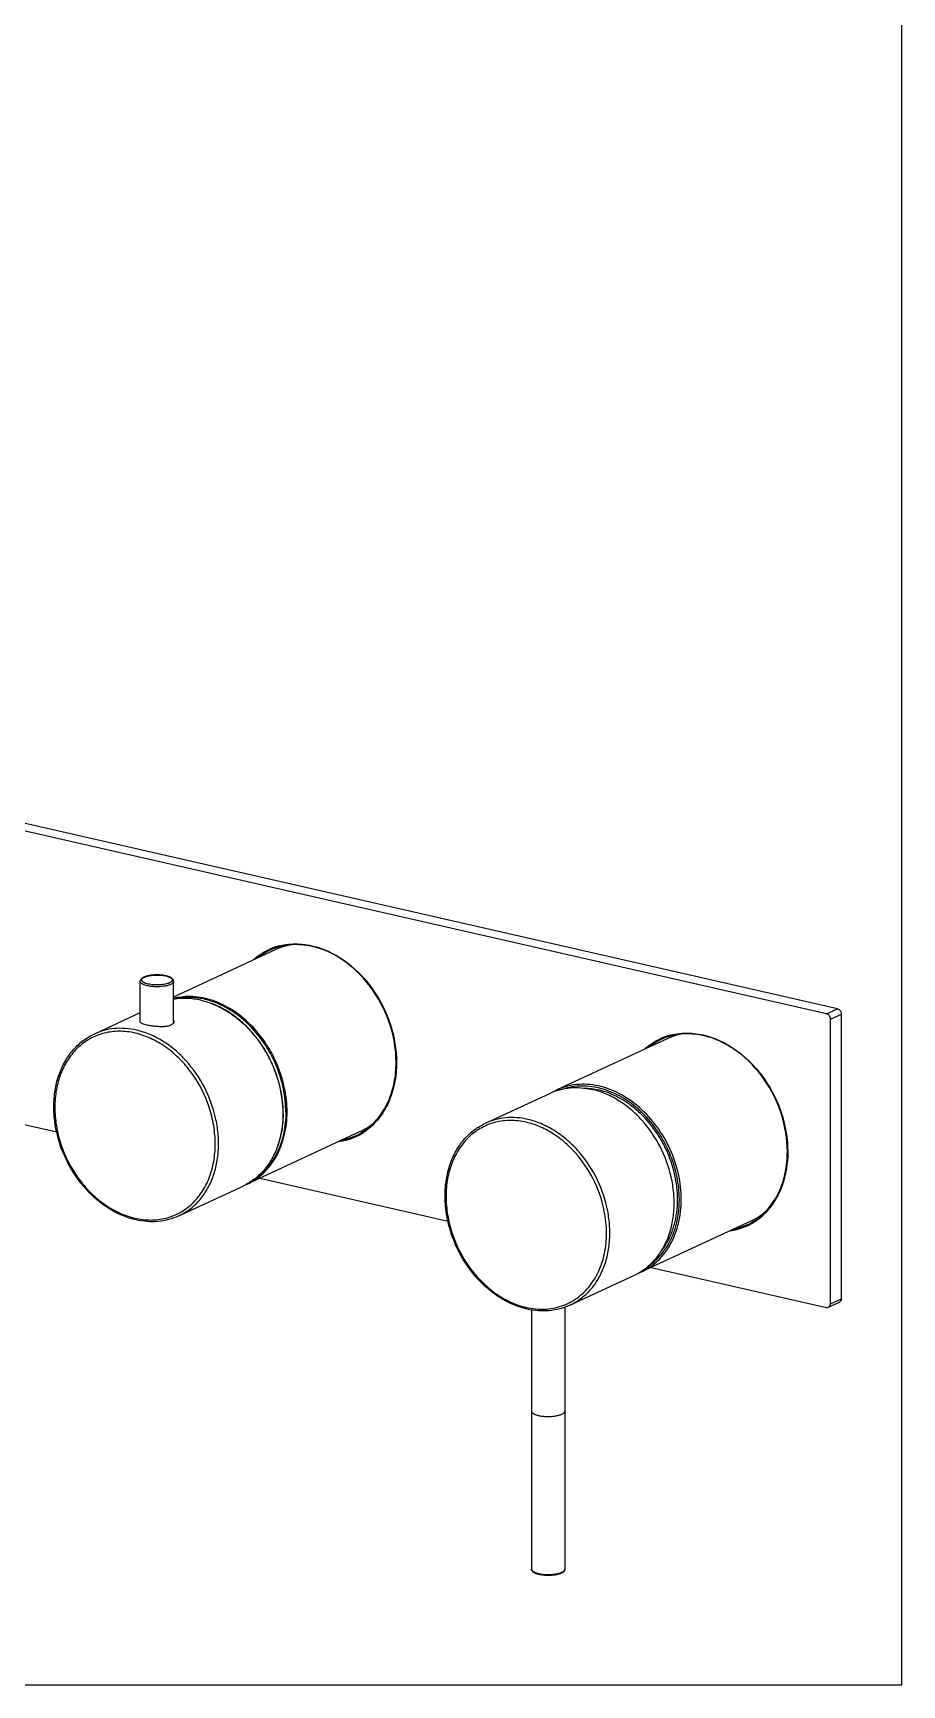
# Model space of a CAD drawing. Header units: millimetres. Extents: x 0 to 841, y 0 to 594.
# Drawn here: x 659.1 to 841, y 0 to 345.9 of the extents above; entities that cross this region are included whole.
import ezdxf

# ---------------------------------------------------------------- set-up
doc = ezdxf.new("R2010")
doc.units = ezdxf.units.MM
doc.header["$LTSCALE"] = 46.255
doc.layers.get('0').update_dxf_attribs({"linetype": 'CONTINUOUS'})
doc.layers.add('00_COMPONENTI', color=7, linetype='CONTINUOUS')

msp = doc.modelspace()

# ---------------------------------------------------------------- linework, layer by layer
at = {"color": 7, "linetype": 'Continuous'}
for p, q in [((841, 0), (841, 594)), ((0, 0), (841, 0))]:
    msp.add_line(p, q, dxfattribs=at)
at = {"layer": '00_COMPONENTI', "color": 7, "linetype": 'Continuous'}
for p, q in [((827.5, 141.57), (612.06, 190.69)), ((825.2, 140.51), (609.76, 189.62)), ((709.89, 153.96), (688.52, 144.03)), ((681.52, 138.76), (681.52, 147.32)), ((688.52, 138.71), (688.52, 147.32)), ((671.86, 136.28), (681.52, 140.77)), ((826.02, 79.81), (826.02, 139.37)), ((828.32, 80.87), (828.32, 140.44)), ((791.81, 135.29), (768.75, 124.57)), ((735.09, 130.31), (735.09, 130.35)), ((618.28, 126.22), (664.05, 115.78)), ((753.78, 117.61), (767.26, 123.87)), ((727.6, 115.88), (703.91, 104.86)), ((817.01, 111.63), (817.01, 111.68)), ((689.57, 98.2), (703.05, 104.46)), ((706.56, 106.09), (745.97, 97.11)), ((809.51, 97.2), (786.46, 86.48)), ((788.47, 87.42), (825.2, 79.05)), ((771.49, 79.52), (784.97, 85.79)), ((825.62, 79.09), (827.92, 80.15)), ((763.43, 78.56), (763.43, 24.26)), ((770.43, 79.14), (770.43, 24.26))]:
    msp.add_line(p, q, dxfattribs=at)
at = {"layer": '00_COMPONENTI', "color": 9, "linetype": 'Continuous'}
for p, q in [((825.2, 140.51), (827.5, 141.57)), ((826.02, 139.37), (828.32, 140.44)), ((826.02, 79.81), (828.32, 80.87))]:
    msp.add_line(p, q, dxfattribs=at)
for centre, radius, start, end in [((714.19, 141.85), 13.2, 126.5773, 127.3307), ((714.14, 141.91), 13.13, 124.5754, 126.5783), ((714.41, 142.17), 13, 116.6666, 127.3475), ((714.03, 142.07), 12.92, 114.9565, 124.5814), ((713.85, 142.15), 12.98, 112.6609, 114.3384), ((714.33, 142.32), 12.83, 116.2877, 116.6253), ((713.87, 142.11), 13.03, 108.6345, 112.6585), ((713.89, 142.03), 13.11, 105.4255, 108.6337), ((713.91, 141.97), 13.17, 104.3254, 105.4267), ((713.91, 141.95), 13.19, 104.0687, 104.3256), ((796.33, 123.49), 13, 116.6666, 127.3475), ((795.94, 123.4), 12.92, 114.9565, 124.5814), ((795.76, 123.48), 12.98, 112.6609, 114.3384), ((796.24, 123.64), 12.83, 116.2877, 116.6253), ((795.78, 123.43), 13.03, 108.6345, 112.6585), ((795.81, 123.35), 13.11, 105.4255, 108.6337), ((795.82, 123.3), 13.17, 104.3254, 105.4267), ((795.83, 123.27), 13.19, 104.0687, 104.3256), ((796.1, 123.17), 13.2, 126.5773, 127.3307), ((796.06, 123.23), 13.13, 124.5754, 126.5783), ((711.72, 130.3), 23.45, 0, 0.144), ((721.15, 126.77), 12.99, 281.7062, 294.8933), ((721.45, 127.15), 13.22, 281.7276, 282.4222), ((721.5, 126.93), 12.99, 282.4085, 293.2252), ((721.55, 126.8), 12.86, 293.2526, 294.0202), ((721.13, 126.49), 12.95, 295.4565, 297.131), ((721.11, 126.52), 12.99, 297.1353, 301.4885), ((721.04, 126.64), 13.12, 301.4887, 304.4204), ((720.99, 126.72), 13.22, 304.4186, 305.4997), ((793.64, 111.63), 23.45, 0, 0.144), ((802.96, 107.97), 13.12, 301.4887, 304.4204), ((802.9, 108.04), 13.22, 304.4186, 305.4997), ((802.64, 108.38), 13.65, 305.5751, 316.4877), ((803.07, 108.09), 12.99, 281.7062, 294.8933), ((803.36, 108.47), 13.22, 281.7276, 282.4222), ((803.41, 108.26), 12.99, 282.4085, 293.2252), ((803.46, 108.13), 12.86, 293.2526, 294.0202), ((803.04, 107.82), 12.95, 295.4565, 297.131), ((803.03, 107.85), 12.99, 297.1353, 301.4885), ((763.81, 24.26), 0.373, 180.0096, 186.2593)]:
    msp.add_arc(centre, radius, start, end, dxfattribs=at)
at = {"layer": '00_COMPONENTI', "color": 7, "linetype": 'Continuous'}
for centre, radius, start, end in [((714.4, 142.2), 12.97, 116.675, 128.7458), ((714.29, 142.41), 12.73, 115.8417, 116.6283), ((713.93, 142.28), 12.69, 114.1276, 114.9364), ((713.94, 142.26), 12.72, 113.2479, 114.1276), ((713.97, 142.18), 12.81, 109.0841, 113.2435), ((714.01, 142.06), 12.93, 105.958, 109.0847), ((715.04, 142.89), 12.21, 111.5408, 114.9291), ((715.09, 142.75), 12.36, 100.7081, 111.5291), ((713.8, 138.21), 16.83, 74.2023, 74.8359), ((690.02, 125.49), 18.35, 64.3039, 69.4731), ((689.76, 124.94), 18.96, 63.7667, 64.3183), ((796.32, 123.53), 12.97, 116.675, 128.7458), ((795.84, 123.61), 12.69, 114.1276, 114.9364), ((796.2, 123.73), 12.73, 115.8417, 116.6283), ((795.85, 123.59), 12.72, 113.2479, 114.1276), ((795.89, 123.51), 12.81, 109.0841, 113.2435), ((795.93, 123.39), 12.93, 105.958, 109.0847), ((796.95, 124.22), 12.21, 111.5408, 114.9291), ((797.01, 124.08), 12.36, 100.7081, 111.5291), ((795.72, 119.53), 16.83, 74.2023, 74.8359), ((774.11, 113.04), 12.72, 114.9381, 118.0395), ((692.51, 119.17), 18.88, 342.5856, 347.6327), ((691.9, 119.31), 19.5, 347.6184, 348.1774), ((721.51, 126.93), 12.99, 280.7038, 293.1927), ((721.6, 126.67), 12.72, 293.2479, 294.1276), ((721.26, 126.5), 12.71, 294.9367, 295.8417), ((721.25, 126.53), 12.73, 295.8417, 296.6283), ((721.22, 126.59), 12.81, 296.6323, 300.7643), ((722.45, 126.94), 12.2, 294.9315, 298.2755), ((721.16, 126.69), 12.92, 300.764, 303.9312), ((722.33, 127.15), 12.45, 298.3249, 309.5891), ((721.09, 126.79), 13.04, 303.9329, 307.5984), ((693.42, 118.9), 17.93, 340.4125, 342.544), ((697.74, 115.89), 12.6, 294.9368, 298.4173), ((698.55, 116.38), 12.7, 293.3725, 294.045), ((698.56, 116.37), 12.69, 294.045, 294.9364), ((803.13, 107.92), 12.81, 296.6323, 300.7643), ((804.37, 108.27), 12.2, 294.9315, 298.2755), ((803.07, 108.02), 12.92, 300.764, 303.9312), ((804.24, 108.48), 12.45, 298.3249, 309.5891), ((803.01, 108.12), 13.04, 303.9329, 307.5984), ((803.42, 108.26), 12.99, 280.7038, 293.1927), ((803.52, 108), 12.72, 293.2479, 294.1276), ((803.18, 107.83), 12.71, 294.9367, 295.8417), ((803.17, 107.85), 12.73, 295.8417, 296.6283), ((781.1, 98.01), 12.72, 291.7281, 294.9347)]:
    msp.add_arc(centre, radius, start, end, dxfattribs=at)
at = {"layer": '00_COMPONENTI', "color": 9, "linetype": 'Continuous'}
for points, knots in [([(705.15, 151.79), (705.4, 152.01), (706.43, 152.87), (707.59, 153.56), (708.5, 153.98)], [0, 0, 0, 0, 0.252268, 1, 1, 1, 1]), ([(710.71, 154.74), (711.94, 155.05), (714.56, 155.32), (717.15, 154.88), (718.42, 154.51)], [0, 0, 0, 0, 0.488608, 1, 1, 1, 1]), ([(718.42, 154.51), (720.75, 153.84), (725.32, 151.4), (730.68, 145.63), (734.26, 138.39), (735.17, 133.01), (735.18, 130.36)], [0, 0, 0, 0, 0.232903, 0.48508, 0.745589, 1, 1, 1, 1]), ([(687.89, 146.67), (687.77, 146.61), (687.52, 146.52), (687.11, 146.4), (686.64, 146.31), (686.14, 146.24), (685.6, 146.19), (685.06, 146.18), (684.51, 146.19), (683.97, 146.23), (683.46, 146.29), (682.99, 146.39), (682.57, 146.5), (682.26, 146.61), (682.05, 146.72), (681.91, 146.8), (681.79, 146.88), (681.69, 146.96), (681.62, 147.05), (681.56, 147.14), (681.53, 147.23), (681.52, 147.29), (681.52, 147.32)], [0, 0, 0, 0, 0.055572, 0.118946, 0.189003, 0.264334, 0.343329, 0.42425, 0.505296, 0.584662, 0.660597, 0.731471, 0.795843, 0.852542, 0.877769, 0.900835, 0.921745, 0.940568, 0.957459, 0.972692, 0.986682, 1, 1, 1, 1]), ([(687.64, 147.01), (687.58, 146.98), (687.44, 146.92), (687.14, 146.82), (686.72, 146.71), (686.17, 146.63), (685.57, 146.57), (684.95, 146.56), (684.33, 146.58), (683.74, 146.64), (683.2, 146.74), (682.79, 146.85), (682.51, 146.96), (682.33, 147.04), (682.17, 147.13), (682.04, 147.22), (681.94, 147.32), (681.87, 147.42), (681.82, 147.52), (681.81, 147.63), (681.84, 147.73), (681.89, 147.84), (681.98, 147.94), (682.09, 148.03), (682.23, 148.12), (682.34, 148.18), (682.4, 148.2)], [0, 0, 0, 0, 0.029414, 0.061583, 0.13334, 0.213239, 0.298704, 0.386852, 0.474663, 0.559132, 0.63743, 0.707075, 0.738039, 0.766185, 0.791418, 0.813742, 0.8333, 0.850433, 0.865759, 0.880208, 0.894914, 0.910946, 0.929098, 0.949857, 0.973467, 1, 1, 1, 1]), ([(682.4, 148.2), (682.46, 148.23), (682.6, 148.29), (682.89, 148.39), (683.32, 148.49), (683.87, 148.58), (684.47, 148.64), (685.09, 148.65), (685.7, 148.63), (686.29, 148.57), (686.84, 148.47), (687.25, 148.36), (687.53, 148.25), (687.71, 148.17), (687.87, 148.08), (688, 147.99), (688.1, 147.89), (688.17, 147.79), (688.21, 147.69), (688.22, 147.58), (688.2, 147.48), (688.14, 147.37), (688.06, 147.27), (687.94, 147.18), (687.8, 147.09), (687.7, 147.03), (687.64, 147.01)], [0, 0, 0, 0, 0.029414, 0.061583, 0.13334, 0.213239, 0.298704, 0.386852, 0.474663, 0.559132, 0.63743, 0.707075, 0.738039, 0.766185, 0.791418, 0.813742, 0.8333, 0.850433, 0.865759, 0.880208, 0.894914, 0.910946, 0.929098, 0.949857, 0.973467, 1, 1, 1, 1]), ([(688.52, 147.32), (688.52, 147.29), (688.51, 147.23), (688.48, 147.14), (688.43, 147.06), (688.36, 146.97), (688.26, 146.89), (688.11, 146.78), (687.98, 146.71), (687.89, 146.67)], [0, 0, 0, 0, 0.091637, 0.1876, 0.291591, 0.406375, 0.533793, 0.67495, 1, 1, 1, 1]), ([(712.26, 119.98), (712.26, 121.64), (711.9, 125), (710.63, 129.05), (709.16, 132.14), (707.42, 135.05), (704.79, 138.29), (701.05, 141.37), (697.55, 143.11), (694.69, 143.89), (692.58, 144.17), (690.51, 144.14), (689.16, 143.92), (688.51, 143.76)], [0, 0, 0, 0, 0.13053, 0.264784, 0.332437, 0.399853, 0.532251, 0.659387, 0.779502, 0.836898, 0.892591, 0.946836, 1, 1, 1, 1]), ([(680.43, 136.49), (679.36, 136.73), (677.2, 136.99), (673.99, 136.61), (671.03, 135.46), (668.44, 133.59), (666.34, 131.08), (664.78, 128.05), (663.84, 124.6), (663.53, 120.88), (663.86, 117.03), (665.14, 111.89), (667.6, 107.08), (671, 103.07), (673.9, 100.6), (677.05, 98.76), (679.31, 97.98), (680.43, 97.72)], [0, 0, 0, 0, 0.05759, 0.113016, 0.167422, 0.222168, 0.278542, 0.33749, 0.399479, 0.464482, 0.532045, 0.601393, 0.741025, 0.809606, 0.875986, 0.939535, 1, 1, 1, 1]), ([(680.72, 137.09), (679.96, 137.27), (678.43, 137.5), (676.13, 137.49), (673.92, 137.1), (672.53, 136.59), (671.86, 136.28)], [0, 0, 0, 0, 0.259106, 0.51069, 0.756791, 1, 1, 1, 1]), ([(680.43, 97.72), (681.5, 97.48), (683.67, 97.22), (686.87, 97.6), (689.83, 98.75), (692.42, 100.62), (694.53, 103.13), (696.08, 106.16), (697.02, 109.61), (697.33, 113.33), (697, 117.18), (695.72, 122.32), (693.26, 127.13), (689.86, 131.14), (686.96, 133.61), (683.81, 135.45), (681.56, 136.23), (680.43, 136.49)], [0, 0, 0, 0, 0.05759, 0.113016, 0.167422, 0.222168, 0.278542, 0.33749, 0.399479, 0.464482, 0.532045, 0.601393, 0.741025, 0.809606, 0.875986, 0.939535, 1, 1, 1, 1]), ([(689.57, 98.2), (690.37, 98.57), (691.91, 99.49), (693.9, 101.35), (695.54, 103.62), (696.79, 106.24), (697.6, 109.15), (697.97, 112.27), (697.89, 115.51), (697.18, 119.92), (695.22, 125.24), (692.01, 129.91), (688.85, 132.98), (686.29, 134.85), (683.57, 136.26), (681.67, 136.88), (680.72, 137.09)], [0, 0, 0, 0, 0.053324, 0.107555, 0.163466, 0.221595, 0.282205, 0.345281, 0.410569, 0.477615, 0.614237, 0.749895, 0.815814, 0.87965, 0.941076, 1, 1, 1, 1]), ([(787.07, 133.12), (787.32, 133.34), (788.35, 134.19), (789.5, 134.89), (790.41, 135.3)], [0, 0, 0, 0, 0.252268, 1, 1, 1, 1]), ([(792.62, 136.07), (793.85, 136.38), (796.47, 136.64), (799.06, 136.21), (800.34, 135.84)], [0, 0, 0, 0, 0.488608, 1, 1, 1, 1]), ([(800.34, 135.84), (802.66, 135.17), (807.23, 132.73), (812.59, 126.96), (816.17, 119.71), (817.09, 114.33), (817.09, 111.69)], [0, 0, 0, 0, 0.232903, 0.48508, 0.745589, 1, 1, 1, 1]), ([(735.18, 130.3), (735.18, 128.83), (734.91, 125.96), (733.65, 121.93), (731.58, 118.5), (729.69, 116.69), (728.67, 115.96)], [0, 0, 0, 0, 0.27037, 0.526414, 0.76852, 1, 1, 1, 1]), ([(794.8, 101.6), (794.8, 103.39), (794.38, 107.01), (792.63, 112.22), (789.87, 116.97), (786.27, 120.96), (782.08, 123.92), (778.22, 125.37), (775.15, 125.8), (772.91, 125.76), (770.76, 125.37), (769.4, 124.87), (768.75, 124.57)], [0, 0, 0, 0, 0.132238, 0.268291, 0.404528, 0.537278, 0.66358, 0.781918, 0.838345, 0.893194, 0.946899, 1, 1, 1, 1]), ([(794.39, 101.58), (794.39, 103.24), (794.02, 106.61), (792.73, 110.66), (791.24, 113.74), (789.47, 116.64), (786.81, 119.85), (783.02, 122.86), (779.5, 124.52), (776.64, 125.23), (774.53, 125.44), (772.46, 125.35), (771.13, 125.07), (770.48, 124.88)], [0, 0, 0, 0, 0.130893, 0.265533, 0.333355, 0.4009, 0.533396, 0.660381, 0.780133, 0.837316, 0.892809, 0.946903, 1, 1, 1, 1]), ([(703.91, 104.86), (704.54, 105.16), (705.77, 105.86), (707.42, 107.21), (708.87, 108.83), (710.51, 111.37), (711.91, 115.11), (712.26, 118.33), (712.26, 119.98)], [0, 0, 0, 0, 0.115092, 0.231429, 0.350137, 0.472126, 0.727597, 1, 1, 1, 1]), ([(762.35, 117.81), (761.27, 118.06), (759.11, 118.32), (755.91, 117.94), (752.95, 116.79), (750.36, 114.92), (748.25, 112.41), (746.7, 109.37), (745.75, 105.93), (745.45, 102.21), (745.78, 98.35), (747.06, 93.22), (749.51, 88.41), (752.91, 84.4), (755.81, 81.93), (758.97, 80.09), (761.22, 79.31), (762.35, 79.05)], [0, 0, 0, 0, 0.05759, 0.113016, 0.167422, 0.222168, 0.278542, 0.33749, 0.399479, 0.464482, 0.532045, 0.601393, 0.741025, 0.809606, 0.875986, 0.939535, 1, 1, 1, 1]), ([(762.63, 118.42), (761.87, 118.59), (760.34, 118.83), (758.05, 118.81), (755.84, 118.42), (754.44, 117.92), (753.78, 117.61)], [0, 0, 0, 0, 0.259106, 0.51069, 0.756791, 1, 1, 1, 1]), ([(778.57, 99.72), (778.1, 101.89), (776.58, 106.11), (773.45, 110.72), (770.35, 113.75), (767.82, 115.6), (765.15, 116.99), (763.28, 117.6), (762.35, 117.81)], [0, 0, 0, 0, 0.261346, 0.521095, 0.647346, 0.769601, 0.887213, 1, 1, 1, 1]), ([(771.49, 79.52), (772.29, 79.89), (773.83, 80.82), (775.82, 82.67), (777.46, 84.94), (778.7, 87.57), (779.52, 90.48), (779.89, 93.6), (779.81, 96.84), (779.1, 101.24), (777.13, 106.57), (773.93, 111.24), (770.77, 114.3), (768.2, 116.17), (765.49, 117.58), (763.58, 118.2), (762.63, 118.42)], [0, 0, 0, 0, 0.053324, 0.107555, 0.163466, 0.221595, 0.282205, 0.345281, 0.410569, 0.477615, 0.614237, 0.749895, 0.815814, 0.87965, 0.941076, 1, 1, 1, 1]), ([(726.7, 114.8), (726.42, 114.66), (725.26, 114.17), (724.04, 113.84), (723.11, 113.69)], [0, 0, 0, 0, 0.249133, 1, 1, 1, 1]), ([(817.09, 111.63), (817.09, 109.24), (816.55, 105.69), (814.6, 101.52), (813.28, 99.76), (812.54, 98.99)], [0, 0, 0, 0, 0.521774, 0.766086, 1, 1, 1, 1]), ([(786.46, 86.48), (787.09, 86.78), (788.32, 87.48), (789.97, 88.83), (791.42, 90.45), (793.06, 92.99), (794.46, 96.73), (794.8, 99.95), (794.8, 101.6)], [0, 0, 0, 0, 0.115092, 0.231429, 0.350137, 0.472126, 0.727597, 1, 1, 1, 1]), ([(787.93, 87.68), (788.43, 88.03), (789.4, 88.8), (791.13, 90.62), (792.87, 93.43), (794.12, 97.34), (794.39, 100.15), (794.39, 101.58)], [0, 0, 0, 0, 0.114928, 0.23179, 0.473558, 0.729474, 1, 1, 1, 1]), ([(762.35, 79.05), (762.98, 78.9), (764.24, 78.7), (766.14, 78.64), (768, 78.85), (769.78, 79.31), (771.46, 80.02), (773.02, 80.98), (774.44, 82.17), (776.14, 84.06), (777.82, 86.94), (778.98, 90.92), (779.27, 95.28), (778.9, 98.24), (778.57, 99.72)], [0, 0, 0, 0, 0.061156, 0.120768, 0.17914, 0.236689, 0.29388, 0.351207, 0.409156, 0.468163, 0.590451, 0.720057, 0.857029, 1, 1, 1, 1]), ([(808.61, 96.12), (808.33, 95.99), (807.18, 95.49), (805.95, 95.16), (805.02, 95.01)], [0, 0, 0, 0, 0.249133, 1, 1, 1, 1]), ([(763.43, 57.36), (763.43, 57.33), (763.44, 57.29), (763.47, 57.19), (763.53, 57.07), (763.66, 56.94), (763.84, 56.82), (764.05, 56.7), (764.31, 56.6), (764.61, 56.5), (764.82, 56.45), (764.93, 56.42)], [0, 0, 0, 0, 0.036888, 0.074868, 0.157669, 0.254478, 0.368342, 0.500359, 0.650384, 0.817443, 1, 1, 1, 1]), ([(764.93, 56.42), (765.06, 56.39), (765.34, 56.34), (765.94, 56.25), (766.71, 56.2), (767.49, 56.22), (768.11, 56.28), (768.54, 56.34), (768.95, 56.42), (769.32, 56.52), (769.64, 56.63), (769.92, 56.75), (770.14, 56.89), (770.28, 57.01), (770.36, 57.12), (770.4, 57.2), (770.43, 57.28), (770.43, 57.33), (770.43, 57.36)], [0, 0, 0, 0, 0.070493, 0.145416, 0.303675, 0.464492, 0.542552, 0.617322, 0.687614, 0.752366, 0.81069, 0.861931, 0.905776, 0.942431, 0.958389, 0.973056, 0.986779, 1, 1, 1, 1]), ([(763.44, 24.22), (763.44, 24.18), (763.47, 24.08), (763.56, 23.95), (763.69, 23.83), (763.87, 23.71), (764.08, 23.6), (764.33, 23.5), (764.62, 23.4), (764.82, 23.35), (764.93, 23.33)], [0, 0, 0, 0, 0.074937, 0.159378, 0.257952, 0.373007, 0.505316, 0.654629, 0.82, 1, 1, 1, 1]), ([(764.93, 23.33), (765.06, 23.3), (765.34, 23.24), (765.94, 23.16), (766.71, 23.11), (767.49, 23.13), (768.11, 23.18), (768.54, 23.25), (768.95, 23.33), (769.32, 23.42), (769.64, 23.53), (769.92, 23.66), (770.14, 23.79), (770.28, 23.92), (770.36, 24.03), (770.4, 24.1), (770.43, 24.18), (770.43, 24.24), (770.43, 24.26)], [0, 0, 0, 0, 0.070493, 0.145417, 0.303675, 0.464492, 0.542552, 0.617322, 0.687613, 0.752366, 0.81069, 0.861931, 0.905776, 0.942431, 0.958389, 0.973056, 0.986779, 1, 1, 1, 1])]:
    msp.add_open_spline(points, degree=3, knots=knots, dxfattribs=at)
at = {"layer": '00_COMPONENTI', "color": 7, "linetype": 'Continuous'}
for points, knots in [([(718.21, 154.45), (716.92, 154.8), (714.31, 155.19), (711.68, 154.84), (710.46, 154.49)], [0, 0, 0, 0, 0.511505, 1, 1, 1, 1]), ([(735.09, 130.35), (735.09, 132.99), (734.19, 138.36), (730.62, 145.59), (725.27, 151.33), (720.7, 153.75), (718.38, 154.4)], [0, 0, 0, 0, 0.254533, 0.51533, 0.767572, 1, 1, 1, 1]), ([(682.27, 148.19), (682.17, 148.14), (682.02, 148.07), (681.85, 147.94), (681.74, 147.84), (681.65, 147.73), (681.58, 147.6), (681.53, 147.46), (681.52, 147.37), (681.52, 147.32)], [0, 0, 0, 0, 0.277748, 0.405358, 0.527486, 0.646191, 0.763673, 0.881451, 1, 1, 1, 1]), ([(688.52, 147.32), (688.52, 147.37), (688.51, 147.46), (688.46, 147.6), (688.39, 147.73), (688.3, 147.84), (688.19, 147.94), (688.01, 148.07), (687.76, 148.2), (687.4, 148.34), (686.99, 148.46), (686.54, 148.55), (686.06, 148.61), (685.54, 148.65), (685.02, 148.67), (684.49, 148.65), (683.98, 148.61), (683.49, 148.55), (683.04, 148.46), (682.64, 148.34), (682.39, 148.24), (682.27, 148.19)], [0, 0, 0, 0, 0.021078, 0.042012, 0.062901, 0.084003, 0.105717, 0.128411, 0.177785, 0.233442, 0.295492, 0.363304, 0.435776, 0.511503, 0.588902, 0.666299, 0.742025, 0.814494, 0.882303, 0.944343, 1, 1, 1, 1]), ([(712, 119.92), (712, 121.56), (711.65, 124.89), (710.4, 128.9), (708.95, 131.96), (707.24, 134.86), (704.64, 138.08), (700.94, 141.14), (697.49, 142.89), (694.66, 143.69), (692.57, 143.98), (690.51, 143.98), (689.17, 143.77), (688.52, 143.62)], [0, 0, 0, 0, 0.130417, 0.264556, 0.332159, 0.399533, 0.531899, 0.659078, 0.779301, 0.836762, 0.892516, 0.946811, 1, 1, 1, 1]), ([(694.2, 143.36), (693.25, 143.58), (691.35, 143.83), (689.44, 143.71), (688.52, 143.54)], [0, 0, 0, 0, 0.508675, 1, 1, 1, 1]), ([(694.2, 143.36), (695.13, 143.15), (697, 142.54), (699.67, 141.17), (702.2, 139.36), (705.32, 136.38), (708.52, 131.83), (710.53, 126.63), (711.31, 122.31), (711.52, 118.13), (710.88, 114.07), (709.35, 110.47), (707.83, 108.15), (705.96, 106.22), (704.5, 105.22), (703.73, 104.81)], [0, 0, 0, 0, 0.058759, 0.11997, 0.183548, 0.249189, 0.38436, 0.520776, 0.587881, 0.653349, 0.777353, 0.835889, 0.892166, 0.946639, 1, 1, 1, 1]), ([(711.43, 119.66), (711.43, 120.78), (711.26, 123.06), (710.54, 126.43), (709.37, 129.73), (707.77, 132.85), (705.8, 135.71), (703.51, 138.24), (700.96, 140.36), (699.09, 141.48), (698.14, 141.95)], [0, 0, 0, 0, 0.123835, 0.250679, 0.379257, 0.508148, 0.635906, 0.761178, 0.882818, 1, 1, 1, 1]), ([(681.47, 138.9), (681.47, 138.91), (681.47, 138.96), (681.49, 139), (681.5, 139.03)], [0, 0, 0, 0, 0.237823, 1, 1, 1, 1]), ([(681.52, 138.76), (681.51, 138.77), (681.48, 138.82), (681.47, 138.87), (681.47, 138.9)], [0, 0, 0, 0, 0.269346, 1, 1, 1, 1]), ([(682.98, 138.15), (682.8, 138.19), (682.48, 138.27), (682.04, 138.42), (681.72, 138.57), (681.56, 138.69), (681.52, 138.76)], [0, 0, 0, 0, 0.343527, 0.628174, 0.846563, 1, 1, 1, 1]), ([(688.54, 138.71), (688.43, 138.42), (688.03, 138.17), (687.54, 138), (687.07, 137.89), (686.41, 137.81), (685.56, 137.81), (684.67, 137.87), (683.81, 137.98), (683.25, 138.09), (682.98, 138.15)], [0, 0, 0, 0, 0.156358, 0.21028, 0.269897, 0.403967, 0.552569, 0.707634, 0.859961, 1, 1, 1, 1]), ([(688.52, 139.14), (688.53, 139.12), (688.56, 139.04), (688.57, 138.96), (688.57, 138.9)], [0, 0, 0, 0, 0.258718, 1, 1, 1, 1]), ([(688.57, 138.9), (688.57, 138.85), (688.56, 138.79), (688.54, 138.73), (688.54, 138.71)], [0, 0, 0, 0, 0.746405, 1, 1, 1, 1]), ([(826.02, 139.37), (826.02, 139.63), (825.86, 140.12), (825.43, 140.45), (825.2, 140.51)], [0, 0, 0, 0, 0.518004, 1, 1, 1, 1]), ([(827.5, 141.57), (827.73, 141.52), (828.15, 141.19), (828.32, 140.7), (828.32, 140.44)], [0, 0, 0, 0, 0.481996, 1, 1, 1, 1]), ([(680.61, 97.37), (679.65, 97.59), (677.74, 98.21), (675.02, 99.62), (672.45, 101.49), (669.3, 104.55), (666.11, 109.2), (664.15, 114.52), (663.45, 118.91), (663.37, 122.15), (663.75, 125.26), (664.57, 128.18), (665.83, 130.82), (667.48, 133.1), (669.5, 134.97), (671.05, 135.9), (671.86, 136.28)], [0, 0, 0, 0, 0.059107, 0.120568, 0.184313, 0.250043, 0.385149, 0.521168, 0.587963, 0.653073, 0.716075, 0.776744, 0.835085, 0.891366, 0.946097, 1, 1, 1, 1]), ([(800.12, 135.78), (798.83, 136.13), (796.22, 136.51), (793.6, 136.17), (792.37, 135.82)], [0, 0, 0, 0, 0.511505, 1, 1, 1, 1]), ([(817.01, 111.68), (817.01, 114.32), (816.1, 119.69), (812.53, 126.92), (807.18, 132.66), (802.62, 135.07), (800.3, 135.73)], [0, 0, 0, 0, 0.254533, 0.51533, 0.767572, 1, 1, 1, 1]), ([(729.05, 116.46), (730, 117.19), (731.75, 118.98), (733.66, 122.3), (734.84, 126.15), (735.09, 128.9), (735.09, 130.31)], [0, 0, 0, 0, 0.231298, 0.473584, 0.729748, 1, 1, 1, 1]), ([(767.26, 123.87), (767.92, 124.18), (769.32, 124.69), (771.53, 125.08), (773.82, 125.1), (775.35, 124.86), (776.11, 124.69)], [0, 0, 0, 0, 0.243209, 0.489312, 0.740889, 1, 1, 1, 1]), ([(774.48, 124.96), (774.97, 124.95), (775.96, 124.88), (776.94, 124.7), (777.43, 124.59)], [0, 0, 0, 0, 0.494808, 1, 1, 1, 1]), ([(784.97, 85.79), (785.77, 86.16), (787.3, 87.09), (789.3, 88.94), (790.94, 91.21), (792.18, 93.84), (792.99, 96.75), (793.37, 99.86), (793.28, 103.11), (792.57, 107.51), (790.61, 112.84), (787.41, 117.51), (784.25, 120.57), (781.68, 122.44), (778.97, 123.85), (777.06, 124.47), (776.11, 124.69)], [0, 0, 0, 0, 0.053324, 0.107555, 0.163466, 0.221595, 0.282205, 0.345281, 0.410569, 0.477615, 0.614237, 0.749895, 0.815814, 0.87965, 0.941076, 1, 1, 1, 1]), ([(790.44, 90.6), (790.92, 91.19), (791.81, 92.5), (792.84, 94.68), (793.57, 97.07), (793.98, 99.61), (794.06, 102.27), (793.83, 104.99), (793.27, 107.72), (792.41, 110.4), (791.26, 112.99), (789.37, 116.21), (787.01, 119.08), (784.25, 121.41), (782.07, 122.84), (779.8, 123.92), (778.22, 124.41), (777.43, 124.59)], [0, 0, 0, 0, 0.054975, 0.111848, 0.170807, 0.231866, 0.294883, 0.359582, 0.425582, 0.492425, 0.559606, 0.626599, 0.757796, 0.82133, 0.882972, 0.94254, 1, 1, 1, 1]), ([(712, 119.92), (712, 118.42), (711.72, 115.5), (710.57, 112.06), (709.21, 109.66), (708.01, 108.07), (706.62, 106.7), (705.59, 105.94), (705.05, 105.61)], [0, 0, 0, 0, 0.270952, 0.526716, 0.649233, 0.768498, 0.885146, 1, 1, 1, 1]), ([(711.43, 119.66), (711.43, 119.29), (711.4, 117.83), (711.22, 116.38), (710.99, 115.32)], [0, 0, 0, 0, 0.254878, 1, 1, 1, 1]), ([(762.52, 78.69), (761.57, 78.91), (759.66, 79.53), (756.94, 80.95), (754.37, 82.81), (751.21, 85.87), (748.02, 90.53), (746.07, 95.84), (745.37, 100.24), (745.29, 103.48), (745.67, 106.59), (746.49, 109.51), (747.74, 112.14), (749.4, 114.43), (751.41, 116.3), (752.97, 117.23), (753.78, 117.61)], [0, 0, 0, 0, 0.059107, 0.120568, 0.184313, 0.250043, 0.385149, 0.521168, 0.587963, 0.653073, 0.716075, 0.776744, 0.835085, 0.891366, 0.946097, 1, 1, 1, 1]), ([(810.96, 97.78), (811.92, 98.52), (813.67, 100.3), (815.58, 103.62), (816.75, 107.48), (817, 110.23), (817.01, 111.63)], [0, 0, 0, 0, 0.231298, 0.473584, 0.729748, 1, 1, 1, 1]), ([(689.57, 98.2), (688.9, 97.88), (687.48, 97.37), (685.24, 96.97), (682.92, 96.96), (681.38, 97.19), (680.61, 97.37)], [0, 0, 0, 0, 0.24378, 0.490197, 0.741633, 1, 1, 1, 1]), ([(825.62, 79.09), (825.75, 79.14), (825.96, 79.36), (826.02, 79.66), (826.02, 79.81)], [0, 0, 0, 0, 0.470017, 1, 1, 1, 1]), ([(828.32, 80.87), (828.32, 80.72), (828.26, 80.43), (828.04, 80.21), (827.92, 80.15)], [0, 0, 0, 0, 0.529983, 1, 1, 1, 1]), ([(771.49, 79.52), (770.81, 79.21), (769.4, 78.7), (767.16, 78.3), (764.84, 78.28), (763.29, 78.52), (762.52, 78.69)], [0, 0, 0, 0, 0.24378, 0.490197, 0.741633, 1, 1, 1, 1]), ([(825.2, 79.05), (825.24, 79.04), (825.38, 79.02), (825.53, 79.04), (825.62, 79.09)], [0, 0, 0, 0, 0.260077, 1, 1, 1, 1]), ([(765.03, 23.12), (764.92, 23.14), (764.71, 23.2), (764.42, 23.29), (764.15, 23.4), (763.92, 23.53), (763.73, 23.67), (763.57, 23.84), (763.48, 24.01), (763.44, 24.15), (763.43, 24.22), (763.43, 24.26)], [0, 0, 0, 0, 0.16063, 0.309159, 0.445085, 0.568898, 0.682494, 0.789435, 0.894207, 0.94699, 1, 1, 1, 1]), ([(770.43, 24.26), (770.43, 24.22), (770.43, 24.14), (770.39, 24.02), (770.34, 23.91), (770.24, 23.77), (770.08, 23.62), (769.85, 23.47), (769.57, 23.34), (769.25, 23.22), (768.9, 23.13), (768.51, 23.05), (768.09, 22.98), (767.5, 22.93), (766.75, 22.91), (766.01, 22.95), (765.43, 23.03), (765.16, 23.09), (765.03, 23.12)], [0, 0, 0, 0, 0.020925, 0.041753, 0.062479, 0.083274, 0.126089, 0.172444, 0.223755, 0.280576, 0.342825, 0.409983, 0.481242, 0.555591, 0.708882, 0.860148, 0.932039, 1, 1, 1, 1])]:
    msp.add_open_spline(points, degree=3, knots=knots, dxfattribs=at)

doc.saveas('drawing.dxf')
